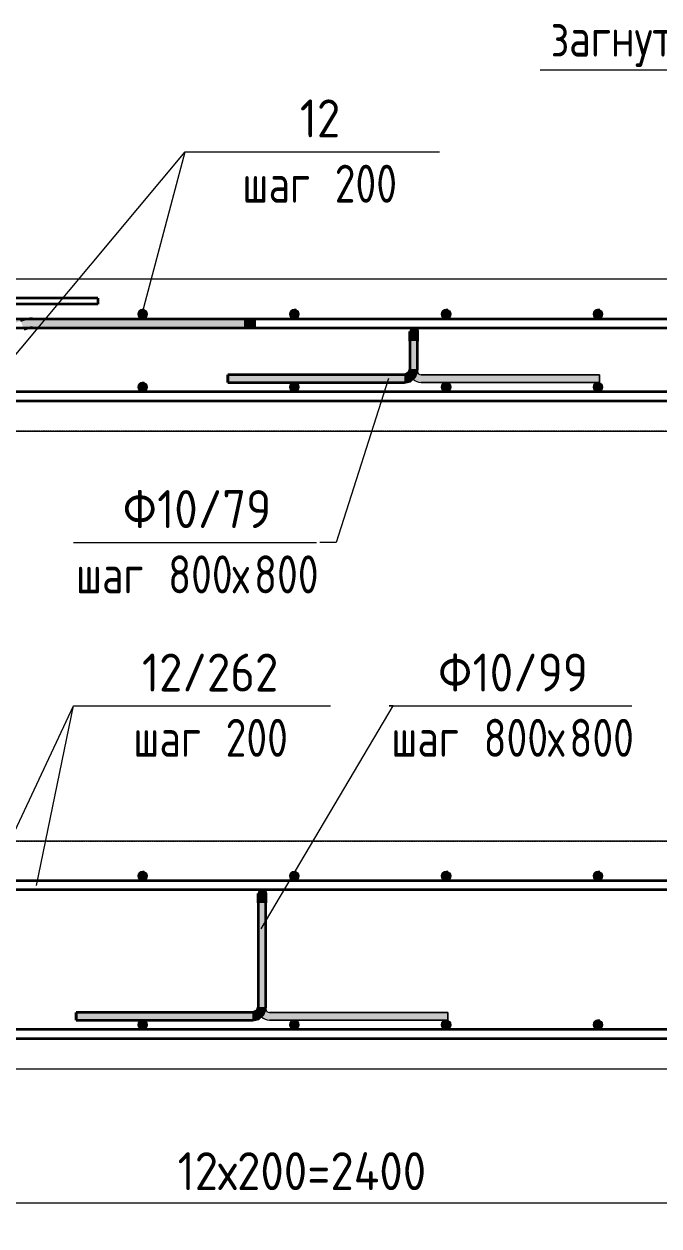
# Model space of a CAD drawing. Header units: millimetres. Extents: x 3129 to 68868, y -1586 to 12682.
# Drawn here: x 4801 to 5638, y -1357 to 226 of the extents above; entities that cross this region are included whole.
import ezdxf

# ---------------------------------------------------------------- set-up
doc = ezdxf.new("R2010")
doc.units = ezdxf.units.MM
doc.linetypes.add('01 Штриховая _2 мм_', pattern=[3, 2, -1])
for name, color, linetype, lineweight in [('AA_Dim', 7, 'Continuous', 9), ('AA_Dim-20', 7, 'Continuous', 9), ('AA_Linii', 7, 'Continuous', 9), ('AA_Oformlenie', 7, 'Continuous', 9), ('AA_Vinoska', 7, 'Continuous', 9), ('AF_Lestnica', 7, '01 Штриховая _2 мм_', 9), ('AF_Perekritie_Опалубка', 253, 'Continuous', 20), ('KR_Armatura', 7, 'Continuous', 20), ('KR_Armatura_Tonkie', 7, 'Continuous', 20)]:
    doc.layers.add(name, color=color, linetype=linetype, lineweight=lineweight)
doc.styles.add('GOST Common', font='GOST_Common.ttf', dxfattribs={"width": 0.85, "height": 50})
doc.styles.add('ISOCPEUR_1', font='isocpeur.TTF', dxfattribs={"width": 0.9, "height": 50})
doc.styles.add('ISOCPEUR_2', font='isocpeur.TTF', dxfattribs={"width": 0.8, "height": 50})
doc.dimstyles.new('05_Округл_1мм__прозр__1', dxfattribs={"dimscale": 304.8, "dimtxt": 50.137748, "dimasz": 0.111549, "dimexe": 0.098425, "dimexo": 0.065617, "dimgap": 0.006562, "dimtad": 1, "dimdec": 0, "dimdsep": 46, "dimtxsty": 'ISOCPEUR_1', "dimblk1": 'OBLIQUE', "dimblk2": 'OBLIQUE', "dimsah": 1, "dimcen": 0.09, "dimdle": 0.098425, "dimazin": 0, "dimtfac": 1, "dimtdec": 4, "dimtix": 1, "dimtmove": 0, "dimatfit": 3, "dimfxl": 1, "dimtvp": 1, "dimtolj": 1, "dimtzin": 0, "dimlwd": 18, "dimlwe": 18, "dimarcsym": 2})

# ---------------------------------------------------------------- blocks, each defined once
blk = doc.blocks.new('261_Лягушка _НесАрм_РабПлоск_ - 10 А240-3943248-Сечение 7')
at = {"layer": 'KR_Armatura_Tonkie', "lineweight": 35}
for points in [[(5115, -924), (5118.5, -922.5), (5120, -919), (5118.5, -915.5), (5115, -914), (5111.5, -915.5), (5110, -919), (5111.5, -922.5)], [(5110, -931.5), (5120, -931.5), (5120, -919), (5119.3, -921.5), (5118, -923), (5117.5, -923.3), (5115.7, -923.9), (5115, -924), (5113.1, -923.6), (5112.1, -923.1), (5111.5, -922.5), (5110.4, -920.8), (5110, -920.1), (5110, -928)], [(5110, -1068.5), (5120, -1068.5), (5119.8, -931.5), (5110, -931.5), (5110, -1063.7)], [(4870, -1086), (5102.5, -1085.8), (5102.5, -1076), (4870, -1076.2), (4870, -1085.8)], [(5102.5, -1086), (5109.4, -1084.5), (5115.2, -1080.4), (5118.7, -1074.9), (5119.8, -1068.5), (5110, -1068.5), (5107.6, -1073.9), (5102.5, -1076.2), (5102.5, -1085.8)]]:
    blk.add_hatch(color=256, dxfattribs=at).paths.add_polyline_path(points)
at = {"layer": 'KR_Armatura'}
for start, end in [(0, 180), (180, 0)]:
    blk.add_arc((5115, -919), 5, start, end, dxfattribs=at)
at = {"layer": 'KR_Armatura_Tonkie', "lineweight": 35}
for p, q in [((5110, -931.5), (5110, -1068.5)), ((5120, -1068.5), (5120, -931.5)), ((5102.5, -1076), (4870, -1076)), ((4870, -1086), (4870, -1076)), ((4870, -1076.2), (4870, -1085.8)), ((4870, -1086), (5102.5, -1086))]:
    blk.add_line(p, q, dxfattribs=at)
at = {"layer": 'KR_Armatura_Tonkie', "lineweight": 35, "flags": 128}
for points in [[(5111.7, -915.4), (5111.9, -915.1), (5112.9, -914.9)], [(5115.5, -914.2), (5116, -914.1), (5116.9, -914.8)], [(5118.9, -916.3), (5119.5, -916.7), (5120, -919)], [(5110, -931.5), (5110, -924.8), (5110, -920.2), (5110, -919)], [(5120, -919), (5120, -920.9), (5120, -926.1), (5120, -931.5)], [(5102.5, -1086), (5110.5, -1084.1), (5116.7, -1078.7), (5119.8, -1071), (5120, -1068.5)], [(5110, -1068.5), (5108.1, -1073.5), (5103.4, -1075.9), (5102.5, -1076)]]:
    blk.add_lwpolyline(points, dxfattribs=at)
blk = doc.blocks.new('261_Лягушка _НесАрм_РабПлоск_ - 10 А240-3944205-Сечение 7')
at = {"layer": 'KR_Armatura_Tonkie', "lineweight": 35}
for points in [[(5315, -184), (5318.5, -182.5), (5320, -179), (5318.5, -175.5), (5315, -174), (5311.5, -175.5), (5310, -179), (5311.5, -182.5), (5312.9, -183.1)], [(5319.3, -191.5), (5320, -191.5), (5319.8, -179.7), (5319.3, -181.5), (5318, -183), (5317.5, -183.3), (5315.7, -183.9), (5315, -184), (5312.9, -183.5), (5312.1, -183.1), (5311.5, -182.5), (5310.4, -180.8), (5310, -179), (5310.2, -191.5), (5318.5, -191.5)], [(5310, -228.5), (5320, -228.5), (5319.8, -191.5), (5310, -191.5), (5310, -224.7)], [(5070, -246), (5302.5, -245.8), (5302.5, -236), (5070, -236.2), (5070, -245.8)], [(5302.5, -246), (5309.4, -244.5), (5315.2, -240.4), (5318.7, -235), (5319.8, -228.5), (5310, -228.5), (5307.6, -233.9), (5302.5, -236.2), (5302.5, -245.8)]]:
    blk.add_hatch(color=256, dxfattribs=at).paths.add_polyline_path(points)
at = {"layer": 'KR_Armatura'}
for start, end in [(0, 180), (180, 360)]:
    blk.add_arc((5315, -179), 5, start, end, dxfattribs=at)
at = {"layer": 'KR_Armatura_Tonkie', "lineweight": 35}
for p, q in [((5310, -191.5), (5310, -228.5)), ((5320, -228.5), (5320, -191.5)), ((5302.5, -236), (5070, -236)), ((5070, -246), (5070, -236)), ((5070, -236.2), (5070, -245.8)), ((5070, -246), (5302.5, -246))]:
    blk.add_line(p, q, dxfattribs=at)
at = {"layer": 'KR_Armatura_Tonkie', "lineweight": 35, "flags": 128}
for points in [[(5315.5, -174.2), (5316, -174.1), (5316.9, -174.8)], [(5310, -191.5), (5310, -184.8), (5310, -180.2), (5310, -179)], [(5311.7, -175.4), (5311.9, -175.1), (5312.9, -174.9)], [(5318.9, -176.3), (5319.5, -176.7), (5320, -179)], [(5320, -179), (5320, -180.9), (5320, -186.1), (5320, -191.5)], [(5302.5, -246), (5310.5, -244.1), (5316.7, -238.7), (5319.8, -231), (5320, -228.5)], [(5310, -228.5), (5308.1, -233.5), (5303.4, -235.9), (5302.5, -236)]]:
    blk.add_lwpolyline(points, dxfattribs=at)
blk = doc.blocks.new('Лестницы 2 - Лестницы 1-3699303-Сечение 7')
at = {"layer": 'AA_Linii'}
blk.add_line((3970.8, -545.4), (3970.8, -850), dxfattribs=at)
at = {"layer": 'AA_Linii', "flags": 128}
blk.add_lwpolyline([(4559.3, -310), (4493.9, -336.2), (4428.6, -362.3), (4363.2, -388.5), (4297.8, -414.6), (4232.4, -440.8), (4167, -466.9), (4101.6, -493.1), (4036.2, -519.3), (3970.8, -545.4)], dxfattribs=at)
at = {"layer": 'AF_Lestnica', "lineweight": 20}
for p, q in [((4559.3, -310), (3970.8, -545.4)), ((6265.9, -310), (4559.3, -310)), ((4559.3, -310), (4561.4, -310)), ((4559.3, -310), (4559.3, -310)), ((6465.8, -310), (6468.7, -310)), ((6465.8, -850), (6465.8, -318)), ((3970.8, -545.4), (3970.8, -850)), ((3970.8, -545.4), (3972.7, -545.4)), ((3970.8, -545.4), (3970.8, -545.4)), ((3970.8, -850), (6260.9, -850)), ((3970.8, -850), (3972.7, -850)), ((3970.8, -850), (3970.8, -850)), ((6460.9, -850), (6465.8, -850)), ((6468.7, -850), (6465.8, -850)), ((6465.8, -850), (6465.8, -850))]:
    blk.add_line(p, q, dxfattribs=at)
blk = doc.blocks.new('DIMBLOCK2-Сечение 7')
at = {"layer": 'AA_Dim-20', "lineweight": 18}
for p, q in [((6387.8, -1104.4), (6387.8, -1357.1)), ((6387.8, -1327.1), (6387.8, -1104.4)), ((3957.8, -1118), (3957.8, -1357.1)), ((3957.8, -1327.1), (3957.8, -1118)), ((6387.8, -1327.1), (3957.8, -1327.1))]:
    blk.add_line(p, q, dxfattribs=at)
at = {"layer": 'AA_Dim-20', "lineweight": 30}
for p, q in [((3957.8, -1327.1), (3974.8, -1310.1)), ((6387.8, -1327.1), (6404.8, -1310.1)), ((3957.8, -1327.1), (3940.8, -1344.1)), ((6387.8, -1327.1), (6370.8, -1344.1))]:
    blk.add_line(p, q, dxfattribs=at)
at = {"layer": 'AA_Dim-20', "color": 0, "lineweight": 18, "insert": (5003.9, -1259.9), "char_height": 50, "width": 405.264, "attachment_point": 1, "line_spacing_factor": 1.135194, "style": 'ISOCPEUR_1'}
blk.add_mtext('12х200=2400', dxfattribs=at)
blk = doc.blocks.new('_Oblique')
at = {"color": 0, "linetype": 'ByBlock', "lineweight": -2}
blk.add_line((-0.5, -0.5), (0.5, 0.5), dxfattribs=at)
blk = doc.blocks.new('010_Текст с выноской - Текст 2 строки-4025778-Сечение 7')
at = {"layer": 'AA_Vinoska'}
blk.add_line((5481.7, 165.6), (5981.7, 165.6), dxfattribs=at)
blk = doc.blocks.new('042_М_Арматуры - Диам длина поз _ Комментарий-2260297-Сечение 7')
at = {"layer": 'AA_Vinoska'}
blk.add_line((4423.6, -557.5), (4743.6, -557.5), dxfattribs=at)

msp = doc.modelspace()

# ---------------------------------------------------------------- hatches: boundary and pattern name
at = {"layer": 'AA_Oformlenie'}
for points in [[(5325.8, -246), (5560, -246), (5560, -236), (5323.7, -235.8), (5322.3, -235.2), (5321.5, -234.5), (5320.7, -233.5), (5320.2, -232.3), (5319.8, -231), (5319.5, -231.2), (5318.5, -235.4), (5314.4, -241.2), (5314.2, -241.3), (5314.9, -242), (5317.5, -244), (5321.1, -245.5), (5325, -246)], [(5274.4, -1086), (5360, -1086), (5360, -1076), (5123.7, -1075.8), (5122.5, -1075.3), (5121.5, -1074.5), (5120.7, -1073.5), (5120.2, -1072.3), (5119.8, -1071), (5119.5, -1071.2), (5118.3, -1075.7), (5114.4, -1081.2), (5114.2, -1081.3), (5114.9, -1082), (5117.5, -1084), (5121.5, -1085.5), (5125, -1086), (5171.7, -1086)]]:
    msp.add_hatch(color=250, dxfattribs=at).paths.add_polyline_path(points)
at = {"layer": 'KR_Armatura'}
h = msp.add_hatch(color=256, dxfattribs=at)
edge = h.paths.add_edge_path()
edge.add_arc((4957.8, -156), 6, 0, 360)
for points in [[(4957.8, -162), (4963, -159), (4963, -153), (4957.8, -150), (4952.6, -153), (4952.6, -159)], [(5157.8, -162), (5163, -159), (5163, -153), (5157.8, -150), (5152.6, -153), (5152.6, -159)], [(5357.8, -162), (5363, -159), (5363, -153), (5357.8, -150), (5352.6, -153), (5352.6, -159)], [(5557.8, -162), (5563, -159), (5563, -153), (5557.8, -150), (5552.6, -153), (5552.6, -159)], [(4957.8, -258), (4963, -255), (4963, -249), (4957.8, -246), (4952.6, -249), (4952.6, -255)], [(5157.8, -258), (5163, -255), (5163, -249), (5157.8, -246), (5152.6, -249), (5152.6, -255)], [(5357.8, -258), (5363, -255), (5363, -249), (5357.8, -246), (5352.6, -249), (5352.6, -255)], [(5557.8, -258), (5563, -255), (5563, -249), (5557.8, -246), (5552.6, -249), (5552.6, -255)], [(4957.8, -902), (4963, -899), (4963, -893), (4957.8, -890), (4952.6, -893), (4952.6, -899)], [(5157.8, -902), (5163, -899), (5163, -893), (5157.8, -890), (5152.6, -893), (5152.6, -899)], [(5357.8, -902), (5363, -899), (5363, -893), (5357.8, -890), (5352.6, -893), (5352.6, -899)], [(5557.8, -902), (5563, -899), (5563, -893), (5557.8, -890), (5552.6, -893), (5552.6, -899)], [(4957.8, -1098), (4963, -1095), (4963, -1089), (4957.8, -1086), (4952.6, -1089), (4952.6, -1095)], [(5157.8, -1098), (5163, -1095), (5163, -1089), (5157.8, -1086), (5152.6, -1089), (5152.6, -1095)], [(5357.8, -1098), (5363, -1095), (5363, -1089), (5357.8, -1086), (5352.6, -1089), (5352.6, -1095)], [(5557.8, -1098), (5563, -1095), (5563, -1089), (5557.8, -1086), (5552.6, -1089), (5552.6, -1095)]]:
    msp.add_hatch(color=256, dxfattribs=at).paths.add_polyline_path(points)
h = msp.add_hatch(color=256, dxfattribs=at)
edge = h.paths.add_edge_path()
edge.add_arc((5157.8, -156), 6, 0, 360)
h = msp.add_hatch(color=256, dxfattribs=at)
edge = h.paths.add_edge_path()
edge.add_arc((5357.8, -156), 6, 0, 360)
h = msp.add_hatch(color=256, dxfattribs=at)
edge = h.paths.add_edge_path()
edge.add_arc((5557.8, -156), 6, 0, 360)
h = msp.add_hatch(color=256, dxfattribs=at)
edge = h.paths.add_edge_path()
edge.add_arc((4957.8, -252), 6, 0, 360)
h = msp.add_hatch(color=256, dxfattribs=at)
edge = h.paths.add_edge_path()
edge.add_arc((5157.8, -252), 6, 0, 360)
h = msp.add_hatch(color=256, dxfattribs=at)
edge = h.paths.add_edge_path()
edge.add_arc((5357.8, -252), 6, 0, 360)
h = msp.add_hatch(color=256, dxfattribs=at)
edge = h.paths.add_edge_path()
edge.add_arc((5557.8, -252), 6, 0, 360)
h = msp.add_hatch(color=256, dxfattribs=at)
edge = h.paths.add_edge_path()
edge.add_arc((4957.8, -896), 6, 0, 360)
h = msp.add_hatch(color=256, dxfattribs=at)
edge = h.paths.add_edge_path()
edge.add_arc((5157.8, -896), 6, 0, 360)
h = msp.add_hatch(color=256, dxfattribs=at)
edge = h.paths.add_edge_path()
edge.add_arc((5357.8, -896), 6, 0, 360)
h = msp.add_hatch(color=256, dxfattribs=at)
edge = h.paths.add_edge_path()
edge.add_arc((5557.8, -896), 6, 0, 360)
h = msp.add_hatch(color=256, dxfattribs=at)
edge = h.paths.add_edge_path()
edge.add_arc((4957.8, -1092), 6, 0, 360)
h = msp.add_hatch(color=256, dxfattribs=at)
edge = h.paths.add_edge_path()
edge.add_arc((5157.8, -1092), 6, 0, 360)
h = msp.add_hatch(color=256, dxfattribs=at)
edge = h.paths.add_edge_path()
edge.add_arc((5357.8, -1092), 6, 0, 360)
h = msp.add_hatch(color=256, dxfattribs=at)
edge = h.paths.add_edge_path()
edge.add_arc((5557.8, -1092), 6, 0, 360)
at = {"layer": 'KR_Armatura_Tonkie'}
for points in [[(4957.8, -174), (5093.2, -174), (5093.2, -162), (4500, -162), (4500, -174), (4774.2, -174), (4797.1, -164.9), (4800.6, -174), (4863.5, -174)], [(4801.5, -176.1), (4806.9, -174.5), (4812.5, -174), (4800.6, -174), (4800.8, -174.5)], [(5105.6, -174), (5105.6, -162), (5093.2, -162), (5093.2, -174)]]:
    msp.add_hatch(color=256, dxfattribs=at).paths.add_polyline_path(points)

# ---------------------------------------------------------------- linework, layer by layer
at = {"layer": 'AA_Linii', "lineweight": 20}
for p, q in [((5310, -181), (5310, -231)), ((5320, -181), (5320, -231)), ((5315, -236), (5070, -236)), ((5070, -236), (5070, -246)), ((5325, -236), (5560, -236)), ((5560, -236), (5560, -246)), ((5560, -246), (5325, -246)), ((5110, -1021), (5110, -1071)), ((5120, -1021), (5120, -1071)), ((5125, -1076), (5360, -1076)), ((5360, -1076), (5360, -1086)), ((5360, -1086), (5125, -1086))]:
    msp.add_line(p, q, dxfattribs=at)
at = {"layer": 'AA_Linii'}
for p, q in [((5320, -231), (5310, -231)), ((5560, -236), (5325, -236)), ((5560, -246), (5560, -236)), ((5325, -246), (5560, -246)), ((5120, -1071), (5110, -1071)), ((5360, -1076), (5125, -1076)), ((5360, -1086), (5360, -1076)), ((5125, -1086), (5360, -1086))]:
    msp.add_line(p, q, dxfattribs=at)
for centre, radius in [((5325, -231), 15), ((5325, -231), 5), ((5125, -1071), 15), ((5125, -1071), 5)]:
    msp.add_arc(centre, radius, 180, 270, dxfattribs=at)
at = {"layer": 'AA_Linii', "lineweight": 20}
for centre, radius in [((5325, -231), 15), ((5325, -231), 5), ((5125, -1071), 15), ((5125, -1071), 5)]:
    msp.add_arc(centre, radius, 180, 270, dxfattribs=at)
at = {"layer": 'AA_Vinoska'}
for p, q in [((4759.5, -246.3), (5013.7, 57.8)), ((4957.6, -153.9), (5013.7, 57.8)), ((5013.7, 57.8), (5029.2, 57.8)), ((5013.7, 57.8), (5029.2, 57.8)), ((5282, -240.8), (5213, -456.9)), ((5213, -456.9), (5191.5, -456.9)), ((4666.5, -1097.8), (4866.8, -672.1)), ((4817.8, -908.6), (4866.8, -672.1)), ((4866.8, -672.1), (4885.4, -672.1)), ((4866.8, -672.1), (4885.4, -672.1)), ((5114.2, -965.9), (5288.2, -672.1)), ((5288.2, -672.1), (5282.5, -672.1))]:
    msp.add_line(p, q, dxfattribs=at)
at = {"layer": 'AF_Perekritie_Опалубка'}
for p, q in [((6317.8, -110), (4370.8, -110)), ((4559, -310), (6265.8, -310)), ((6260.9, -850), (3970.8, -850)), ((3770.8, -1150), (6465.8, -1150))]:
    msp.add_line(p, q, dxfattribs=at)
at = {"layer": 'KR_Armatura'}
for p, q in [((4957.8, -150), (4952.6, -153)), ((4952.6, -153), (4952.6, -159)), ((4960, -150), (4957.8, -150)), ((4963, -153), (4957.8, -150)), ((4963, -159), (4963, -153)), ((5157.8, -150), (5152.6, -153)), ((5152.6, -153), (5152.6, -159)), ((5160.1, -150), (5157.8, -150)), ((5157.8, -150), (5157.8, -150)), ((5163, -153), (5157.8, -150)), ((5163, -159), (5163, -153)), ((5357.8, -150), (5352.6, -153)), ((5352.6, -153), (5352.6, -159)), ((5360.2, -150), (5357.8, -150)), ((5363, -153), (5357.8, -150)), ((5363, -159), (5363, -153)), ((5557.8, -150), (5552.6, -153)), ((5552.6, -153), (5552.6, -159)), ((5560.3, -150), (5557.8, -150)), ((5557.8, -150), (5557.8, -150)), ((5563, -153), (5557.8, -150)), ((5563, -159), (5563, -153)), ((4952.6, -159), (4957.8, -162)), ((4957.8, -162), (4963, -159)), ((4960, -162), (4957.8, -162)), ((5152.6, -159), (5157.8, -162)), ((5157.8, -162), (5163, -159)), ((5160.1, -162), (5157.8, -162)), ((5352.6, -159), (5357.8, -162)), ((5357.8, -162), (5363, -159)), ((5360.2, -162), (5357.8, -162)), ((5552.6, -159), (5557.8, -162)), ((5557.8, -162), (5563, -159)), ((5560.3, -162), (5557.8, -162)), ((4957.8, -246), (4952.6, -249)), ((4952.6, -249), (4952.6, -255)), ((4960, -246), (4957.8, -246)), ((4963, -249), (4957.8, -246)), ((4963, -255), (4963, -249)), ((5157.8, -246), (5152.6, -249)), ((5152.6, -249), (5152.6, -255)), ((5160.1, -246), (5157.8, -246)), ((5157.8, -246), (5157.8, -246)), ((5163, -249), (5157.8, -246)), ((5163, -255), (5163, -249)), ((5357.8, -246), (5352.6, -249)), ((5352.6, -249), (5352.6, -255)), ((5360.2, -246), (5357.8, -246)), ((5363, -249), (5357.8, -246)), ((5363, -255), (5363, -249)), ((5557.8, -246), (5552.6, -249)), ((5552.6, -249), (5552.6, -255)), ((5560.3, -246), (5557.8, -246)), ((5557.8, -246), (5557.8, -246)), ((5563, -249), (5557.8, -246)), ((5563, -255), (5563, -249)), ((4952.6, -255), (4957.8, -258)), ((4957.8, -258), (4963, -255)), ((4960, -258), (4957.8, -258)), ((5152.6, -255), (5157.8, -258)), ((5157.8, -258), (5163, -255)), ((5160.1, -258), (5157.8, -258)), ((5352.6, -255), (5357.8, -258)), ((5357.8, -258), (5363, -255)), ((5360.2, -258), (5357.8, -258)), ((5552.6, -255), (5557.8, -258)), ((5557.8, -258), (5563, -255)), ((5560.3, -258), (5557.8, -258)), ((4957.8, -890), (4952.6, -893)), ((4952.6, -893), (4952.6, -899)), ((4952.6, -899), (4957.8, -902)), ((4960, -890), (4957.8, -890)), ((4963, -893), (4957.8, -890)), ((4957.8, -902), (4963, -899)), ((4960, -902), (4957.8, -902)), ((4963, -899), (4963, -893)), ((5157.8, -890), (5152.6, -893)), ((5152.6, -893), (5152.6, -899)), ((5152.6, -899), (5157.8, -902)), ((5160.1, -890), (5157.8, -890)), ((5157.8, -890), (5157.8, -890)), ((5163, -893), (5157.8, -890)), ((5157.8, -902), (5163, -899)), ((5160.1, -902), (5157.8, -902)), ((5163, -899), (5163, -893)), ((5357.8, -890), (5352.6, -893)), ((5352.6, -893), (5352.6, -899)), ((5352.6, -899), (5357.8, -902)), ((5360.2, -890), (5357.8, -890)), ((5363, -893), (5357.8, -890)), ((5357.8, -902), (5363, -899)), ((5360.2, -902), (5357.8, -902)), ((5363, -899), (5363, -893)), ((5557.8, -890), (5552.6, -893)), ((5552.6, -893), (5552.6, -899)), ((5552.6, -899), (5557.8, -902)), ((5560.3, -890), (5557.8, -890)), ((5557.8, -890), (5557.8, -890)), ((5563, -893), (5557.8, -890)), ((5557.8, -902), (5563, -899)), ((5560.3, -902), (5557.8, -902)), ((5563, -899), (5563, -893)), ((4957.8, -1086), (4952.6, -1089)), ((4952.6, -1089), (4952.6, -1095)), ((4960, -1086), (4957.8, -1086)), ((4963, -1089), (4957.8, -1086)), ((4963, -1095), (4963, -1089)), ((5157.8, -1086), (5152.6, -1089)), ((5152.6, -1089), (5152.6, -1095)), ((5160.1, -1086), (5157.8, -1086)), ((5157.8, -1086), (5157.8, -1086)), ((5163, -1089), (5157.8, -1086)), ((5163, -1095), (5163, -1089)), ((5357.8, -1086), (5352.6, -1089)), ((5352.6, -1089), (5352.6, -1095)), ((5360.2, -1086), (5357.8, -1086)), ((5363, -1089), (5357.8, -1086)), ((5363, -1095), (5363, -1089)), ((5557.8, -1086), (5552.6, -1089)), ((5552.6, -1089), (5552.6, -1095)), ((5560.3, -1086), (5557.8, -1086)), ((5557.8, -1086), (5557.8, -1086)), ((5563, -1089), (5557.8, -1086)), ((5563, -1095), (5563, -1089)), ((4952.6, -1095), (4957.8, -1098)), ((4957.8, -1098), (4963, -1095)), ((4960, -1098), (4957.8, -1098)), ((5152.6, -1095), (5157.8, -1098)), ((5157.8, -1098), (5163, -1095)), ((5160.1, -1098), (5157.8, -1098)), ((5352.6, -1095), (5357.8, -1098)), ((5357.8, -1098), (5363, -1095)), ((5360.2, -1098), (5357.8, -1098)), ((5552.6, -1095), (5557.8, -1098)), ((5557.8, -1098), (5563, -1095)), ((5560.3, -1098), (5557.8, -1098))]:
    msp.add_line(p, q, dxfattribs=at)
for centre in [(4957.8, -156), (5157.8, -156), (5357.8, -156), (5557.8, -156), (4957.8, -252), (5157.8, -252), (5357.8, -252), (5557.8, -252), (4957.8, -896), (5157.8, -896), (5357.8, -896), (5557.8, -896), (4957.8, -1092), (5157.8, -1092), (5357.8, -1092), (5557.8, -1092)]:
    msp.add_circle(centre, 6, dxfattribs=at)
for centre in [(4957.8, -156), (5157.8, -156), (5357.8, -156), (5557.8, -156), (4957.8, -252), (5157.8, -252), (5357.8, -252), (5557.8, -252), (4957.8, -896), (5157.8, -896), (5357.8, -896), (5557.8, -896), (4957.8, -1092), (5157.8, -1092), (5357.8, -1092), (5557.8, -1092)]:
    msp.add_arc(centre, 6, 90, 270, dxfattribs=at)
at = {"layer": 'KR_Armatura_Tonkie', "lineweight": 35}
for p, q in [((4898.8, -135), (4430.8, -135)), ((4898.8, -135), (4898.8, -143)), ((4898.8, -143), (4430.8, -143)), ((4486, -162), (6317.8, -162)), ((4500, -162), (5093.2, -162)), ((4500, -174), (5093.2, -174)), ((4812.5, -162), (5105.6, -162)), ((4812.5, -174), (6317.8, -174)), ((4812.5, -174), (5105.6, -174)), ((5093.2, -174), (5093.2, -162)), ((5105.6, -174), (5105.6, -162)), ((4594.6, -258), (6085.8, -258)), ((4564.2, -270), (6085.8, -270)), ((3914.8, -902), (6317.8, -902)), ((3914.8, -914), (6317.8, -914)), ((3902.1, -1098), (6330.5, -1098)), ((3902.1, -1098), (6330.5, -1098)), ((3812.5, -1110), (6426.9, -1110)), ((3812.5, -1110), (6426.9, -1110))]:
    msp.add_line(p, q, dxfattribs=at)
for radius in [42, 30]:
    msp.add_arc((4812.5, -204), radius, 90, 111.5933, dxfattribs=at)

# ---------------------------------------------------------------- block references
at = {"layer": 'AA_Linii'}
msp.add_blockref('Лестницы 2 - Лестницы 1-3699303-Сечение 7', (0, 0), dxfattribs=at)
at = {"layer": 'AA_Vinoska'}
for name, p in [('010_Текст с выноской - Текст 2 строки-4025778-Сечение 7', (0, 0)), ('042_М_Арматуры - Диам длина поз _ Комментарий-2260297-Сечение 7', (605.6, 615.2)), ('042_М_Арматуры - Диам длина поз _ Комментарий-2260297-Сечение 7', (605.6, 615.2)), ('042_М_Арматуры - Диам длина поз _ Комментарий-2260297-Сечение 7', (443.2, 100.6)), ('042_М_Арматуры - Диам длина поз _ Комментарий-2260297-Сечение 7', (461.8, -114.6)), ('042_М_Арматуры - Диам длина поз _ Комментарий-2260297-Сечение 7', (461.8, -114.6)), ('042_М_Арматуры - Диам длина поз _ Комментарий-2260297-Сечение 7', (858.9, -114.6))]:
    msp.add_blockref(name, p, dxfattribs=at)
at = {"layer": 'KR_Armatura_Tonkie', "lineweight": 35}
for name in ['261_Лягушка _НесАрм_РабПлоск_ - 10 А240-3944205-Сечение 7', '261_Лягушка _НесАрм_РабПлоск_ - 10 А240-3943248-Сечение 7']:
    msp.add_blockref(name, (0, 0), dxfattribs=at)

# ---------------------------------------------------------------- texts
at = {"layer": 'AA_Vinoska', "char_height": 50, "attachment_point": 1}
for s, insert, width, style in [('загнуть', (5495.7, 233.2), 268.485, 'GOST Common'), ('12', (5165, 126.8), 66.38, 'ISOCPEUR_1'), ('12', (5165, 126.8), 66.38, 'ISOCPEUR_1'), (' 200', (5185.5, 40.8), 133.401, 'ISOCPEUR_2'), ('шаг', (5089.2, 40.8), 116.726, 'ISOCPEUR_2'), ('\\fISOCPEUR|b0|i0|c204|p34|;\\W.9;Ф', (4931.8, -387.8), 54.835, 'ISOCPEUR_1'), ('10/79', (4977, -387.8), 183.266, 'ISOCPEUR_1'), (' 800', (4966, -473.8), 133.401, 'ISOCPEUR_2'), ('800', (5104.7, -473.8), 103.899, 'ISOCPEUR_2'), ('шаг', (4869.7, -473.8), 116.726, 'ISOCPEUR_2'), ('\\fISOCPEUR|b0|i0|c204|p34|;\\W.8;х', (5076.1, -473.8), 34.633, 'ISOCPEUR_2'), ('12/262', (4956.9, -603.1), 222.228, 'ISOCPEUR_1'), ('12/262', (4956.9, -603.1), 222.228, 'ISOCPEUR_1'), ('\\fISOCPEUR|b0|i0|c204|p34|;\\W.9;Ф', (5347.4, -603.1), 54.835, 'ISOCPEUR_1'), ('10/99', (5392.7, -603.1), 183.266, 'ISOCPEUR_1'), (' 200', (5041.7, -689.1), 133.401, 'ISOCPEUR_2'), (' 800', (5381.7, -689.1), 133.401, 'ISOCPEUR_2'), ('800', (5520.3, -689.1), 103.899, 'ISOCPEUR_2'), ('шаг', (4945.4, -689.1), 116.726, 'ISOCPEUR_2'), ('шаг', (5285.4, -689.1), 116.726, 'ISOCPEUR_2'), ('\\fISOCPEUR|b0|i0|c204|p34|;\\W.8;х', (5491.8, -689.1), 34.633, 'ISOCPEUR_2')]:
    msp.add_mtext(s, dxfattribs=dict(at, insert=insert, width=width, style=style))

# ---------------------------------------------------------------- dimensions: what is measured, and where the dimension line sits
at = {"layer": 'AA_Dim', "lineweight": 18}
dim = msp.add_linear_dim(base=(3957.8, -1327.1), p1=(6387.8, -1084.4), p2=(3957.8, -1098), text='12х200=2400', dimstyle='05_Округл_1мм__прозр__1', override={"dimpost": '<>', "dimfxl": 2430.038142}, dxfattribs=at)
dim.commit()
dim.dimension.update_dxf_attribs({"geometry": 'DIMBLOCK2-Сечение 7', "text_midpoint": (5172.8, -1300.1)})

doc.saveas('drawing.dxf')
